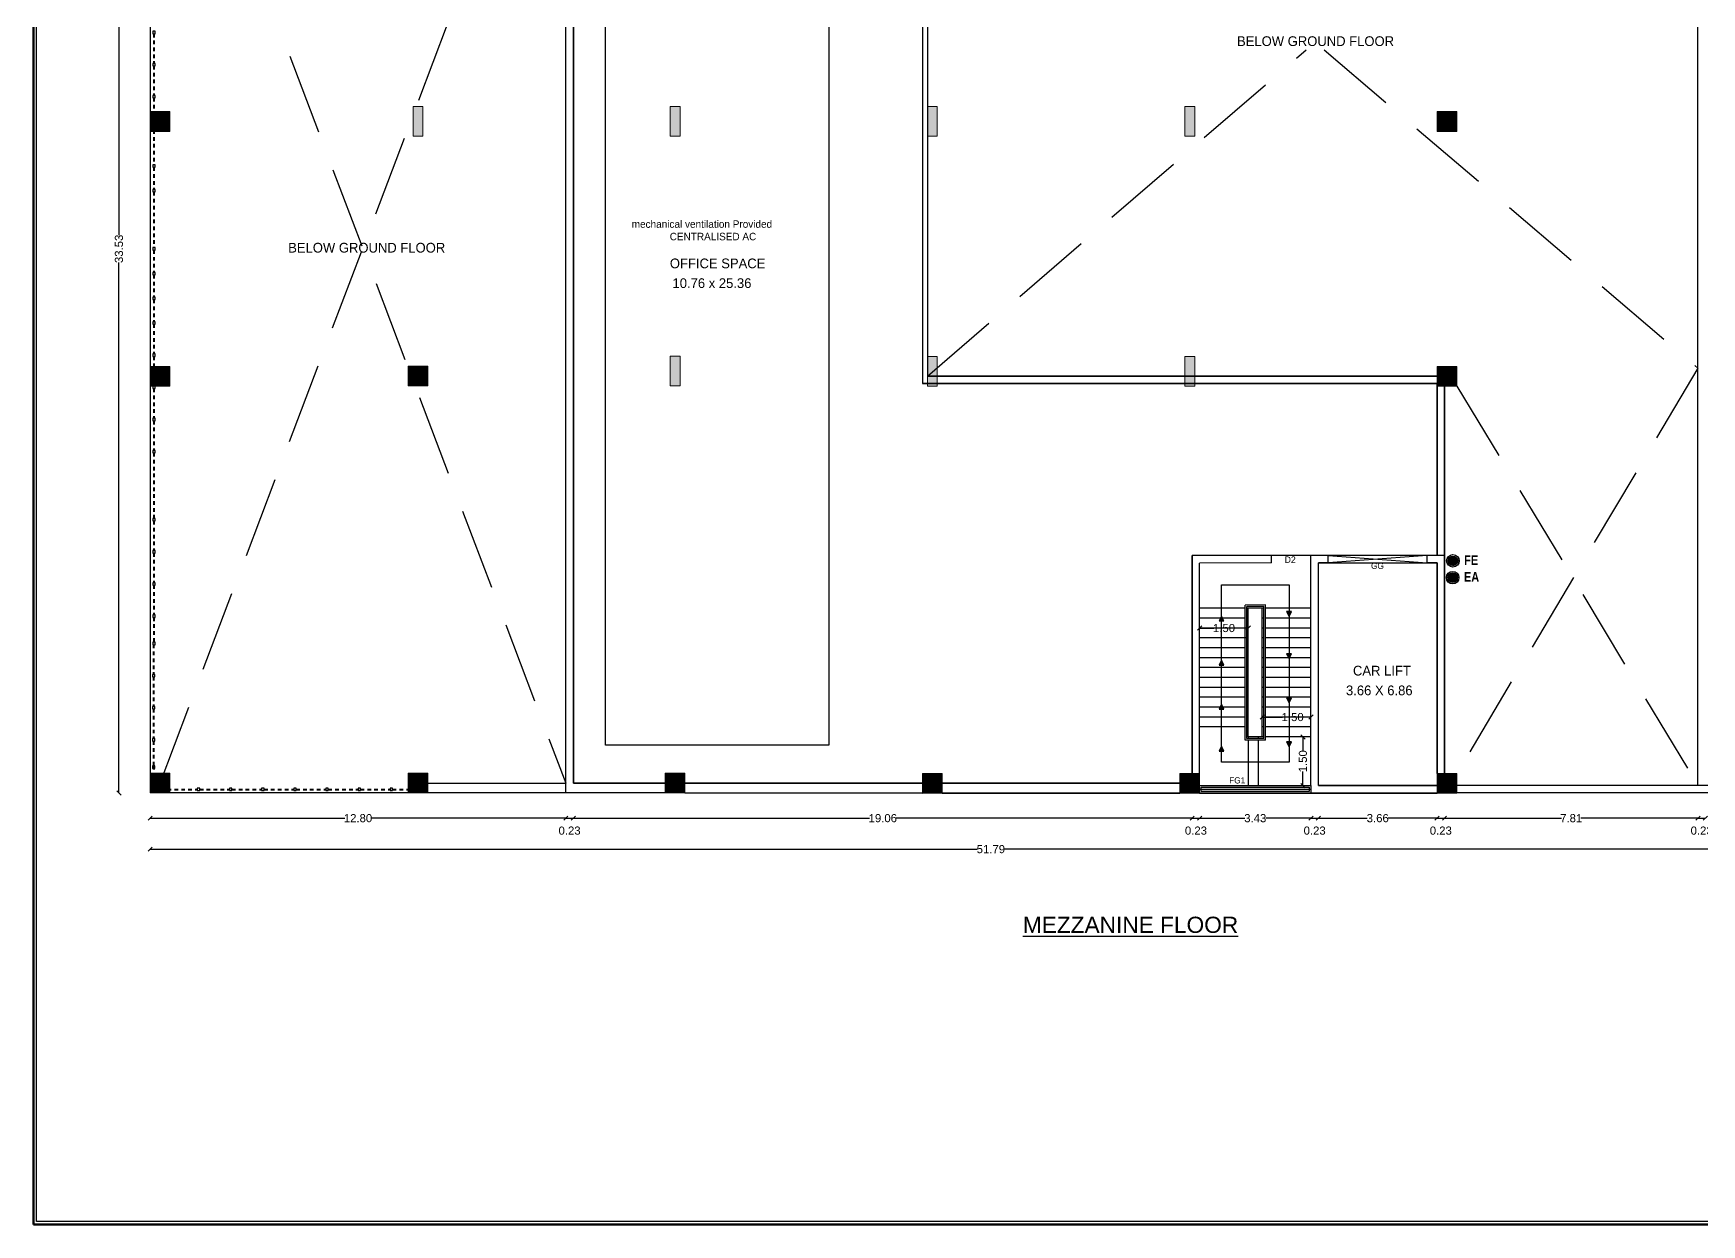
# Model space of a CAD drawing. Header units: metres. Extents: x 71870 to 72053, y 12512 to 13084.
# Drawn here: x 71907.3 to 71958.7, y 12861.9 to 12898.6 of the extents above; entities that cross this region are included whole.
import ezdxf

# ---------------------------------------------------------------- set-up
doc = ezdxf.new("R2010")
doc.units = ezdxf.units.M
doc.header["$MEASUREMENT"] = 0
for name, pattern in [('ACAD_ISO08W100', [36, 24, -3, 6, -3]), ('Dim Line', [0.375, 0.25, -0.125]), ('HIDDEN2', [0.1875, 0.125, -0.0625])]:
    doc.linetypes.add(name, pattern=pattern)
doc.layers.get('Defpoints').update_dxf_attribs({"color": 6, "lineweight": 0})
doc.layers.add('BLK_1_FLR_1_BLT_UP_AREA', color=52, linetype='Continuous', plot=False)
doc.layers.add('BLK_1_FLR_1_LIFT_2', color=30, linetype='Continuous')
doc.layers.add('BLK_1_FLR_1_ROOM_1', color=2, linetype='Continuous')
doc.layers.add('BLK_1_FLR_1_ROOM_1_LIGHT_VENTILATION_1', color=2, linetype='Continuous', lineweight=0)
doc.layers.add('COL', color=1, linetype='Continuous', lineweight=18)
doc.styles.add('century Gothic', font='arial.ttf')
doc.styles.get("Standard").update_dxf_attribs({"font": 'arial.ttf'})
doc.styles.add('TITLE', font='GOTHIC.TTF')
doc.dimstyles.new('STAND', dxfattribs={"dimtxt": 0.25, "dimasz": 0.13, "dimexe": 0, "dimexo": 0, "dimgap": 0, "dimtad": 0, "dimzin": 0, "dimdsep": 46, "dimtxsty": 'century Gothic', "dimblk": 'OBLIQUE', "dimcen": 0.15, "dimse1": 1, "dimse2": 1, "dimclrd": 5, "dimclre": 7, "dimclrt": 5, "dimazin": 0, "dimtfac": 1, "dimtofl": 0, "dimtmove": 0, "dimatfit": 3, "dimfxl": 0, "dimtolj": 1, "dimtzin": 0, "dimlwd": -1, "dimlwe": -1, "dimarcsym": 0})

# ---------------------------------------------------------------- blocks, each defined once
blk = doc.blocks.new('*U3')
at = {"layer": 'COL'}
h = blk.add_hatch(color=8, dxfattribs=at)
h.dxf.hatch_style = 1
h.paths.add_polyline_path([(2704.9, 761), (2704.9, 737), (2680.9, 737), (2680.9, 761)])
at = {"layer": 'COL', "ltscale": 0.02}
blk.add_lwpolyline([(2704.9, 761), (2704.9, 737), (2680.9, 737), (2680.9, 761)], close=True, dxfattribs=at)
blk = doc.blocks.new('_Oblique')
at = {"color": 0, "linetype": 'ByBlock', "lineweight": -2}
blk.add_line((-0.5, -0.5), (0.5, 0.5), dxfattribs=at)
blk = doc.blocks.new('*D58')
at = {"color": 5}
for p, q in [((71943.267, 12880.234), (71943.704, 12880.234)), ((71944.767, 12880.234), (71944.329, 12880.234))]:
    blk.add_line(p, q, dxfattribs=at)
at = {"layer": 'Defpoints', "color": 0, "lineweight": 25}
for p in [(71943.267, 12880.234), (71944.767, 12880.234), (71944.767, 12880.234)]:
    blk.add_point(p, dxfattribs=at)
at = {"color": 5, "xscale": 0.13, "yscale": 0.13, "zscale": 0.13, "rotation": 180}
blk.add_blockref('_Oblique', (71943.267, 12880.234), dxfattribs=at)
at = {"color": 5, "xscale": 0.13, "yscale": 0.13, "zscale": 0.13}
blk.add_blockref('_Oblique', (71944.767, 12880.234), dxfattribs=at)
at = {"color": 5, "insert": (71944.017, 12880.234), "char_height": 0.25, "attachment_point": 5, "style": 'century Gothic'}
blk.add_mtext('\\A1;1.50', dxfattribs=at)
blk = doc.blocks.new('*D59')
at = {"color": 5}
for p, q in [((71945.196, 12877.491), (71945.819, 12877.491)), ((71946.696, 12877.491), (71946.444, 12877.491))]:
    blk.add_line(p, q, dxfattribs=at)
at = {"layer": 'Defpoints', "color": 0, "lineweight": 25}
for p in [(71945.196, 12877.491), (71946.696, 12877.491), (71946.696, 12877.491)]:
    blk.add_point(p, dxfattribs=at)
at = {"color": 5, "xscale": 0.13, "yscale": 0.13, "zscale": 0.13, "rotation": 180}
blk.add_blockref('_Oblique', (71945.196, 12877.491), dxfattribs=at)
at = {"color": 5, "xscale": 0.13, "yscale": 0.13, "zscale": 0.13}
blk.add_blockref('_Oblique', (71946.696, 12877.491), dxfattribs=at)
at = {"color": 5, "insert": (71946.132, 12877.491), "char_height": 0.25, "attachment_point": 5, "style": 'century Gothic'}
blk.add_mtext('\\A1;1.50', dxfattribs=at)
blk = doc.blocks.new('*D60')
at = {"color": 5}
for p, q in [((71946.448, 12876.881), (71946.448, 12876.444)), ((71946.448, 12875.381), (71946.448, 12875.819))]:
    blk.add_line(p, q, dxfattribs=at)
at = {"layer": 'Defpoints', "color": 0, "lineweight": 25}
for p in [(71946.448, 12876.881), (71946.448, 12875.381), (71946.448, 12875.381)]:
    blk.add_point(p, dxfattribs=at)
at = {"color": 5, "xscale": 0.13, "yscale": 0.13, "zscale": 0.13}
for p, rotation in [((71946.448, 12876.881), 90), ((71946.448, 12875.381), 270)]:
    blk.add_blockref('_Oblique', p, dxfattribs=dict(at, rotation=rotation))
at = {"color": 5, "insert": (71946.448, 12876.131), "char_height": 0.25, "attachment_point": 5, "rotation": 90, "style": 'century Gothic'}
blk.add_mtext('\\A1;1.50', dxfattribs=at)
blk = doc.blocks.new('*D78')
at = {"color": 5}
for p, q in [((71909.977, 12908.681), (71909.977, 12892.338)), ((71909.977, 12875.153), (71909.977, 12891.495))]:
    blk.add_line(p, q, dxfattribs=at)
at = {"layer": 'Defpoints', "color": 0, "lineweight": 25}
for p in [(71909.977, 12908.681), (71910.94, 12908.681), (71910.94, 12875.153)]:
    blk.add_point(p, dxfattribs=at)
at = {"color": 5, "xscale": 0.13, "yscale": 0.13, "zscale": 0.13}
for p, rotation in [((71909.977, 12908.681), 90), ((71909.977, 12875.153), 270)]:
    blk.add_blockref('_Oblique', p, dxfattribs=dict(at, rotation=rotation))
at = {"color": 5, "lineweight": 25, "insert": (71909.977, 12891.917), "char_height": 0.25, "attachment_point": 5, "rotation": 90, "style": 'century Gothic'}
blk.add_mtext('\\A1;33.53', dxfattribs=at)
blk = doc.blocks.new('*D79')
at = {"color": 5}
for p, q in [((71910.94, 12874.376), (71916.932, 12874.376)), ((71923.742, 12874.376), (71917.751, 12874.376))]:
    blk.add_line(p, q, dxfattribs=at)
at = {"layer": 'Defpoints', "color": 0, "lineweight": 25}
for p in [(71923.742, 12875.457), (71910.94, 12875.153), (71923.742, 12874.376)]:
    blk.add_point(p, dxfattribs=at)
at = {"color": 5, "xscale": 0.13, "yscale": 0.13, "zscale": 0.13, "rotation": 180}
blk.add_blockref('_Oblique', (71910.94, 12874.376), dxfattribs=at)
at = {"color": 5, "xscale": 0.13, "yscale": 0.13, "zscale": 0.13}
blk.add_blockref('_Oblique', (71923.742, 12874.376), dxfattribs=at)
at = {"color": 5, "insert": (71917.341, 12874.376), "char_height": 0.25, "attachment_point": 5, "style": 'century Gothic'}
blk.add_mtext('\\A1;12.80', dxfattribs=at)
blk = doc.blocks.new('*D80')
at = {"color": 5}
blk.add_line((71923.742, 12874.376), (71923.975, 12874.376), dxfattribs=at)
at = {"layer": 'Defpoints', "color": 0, "lineweight": 25}
for p in [(71923.742, 12875.457), (71923.975, 12875.457), (71923.975, 12874.376)]:
    blk.add_point(p, dxfattribs=at)
at = {"color": 5, "xscale": 0.13, "yscale": 0.13, "zscale": 0.13, "rotation": 180}
blk.add_blockref('_Oblique', (71923.742, 12874.376), dxfattribs=at)
at = {"color": 5, "xscale": 0.13, "yscale": 0.13, "zscale": 0.13}
blk.add_blockref('_Oblique', (71923.975, 12874.376), dxfattribs=at)
at = {"color": 5, "insert": (71923.858, 12873.993), "char_height": 0.25, "attachment_point": 5, "style": 'century Gothic'}
blk.add_mtext('\\A1;0.23', dxfattribs=at)
blk = doc.blocks.new('*D81')
at = {"color": 5}
for p, q in [((71923.975, 12874.376), (71933.097, 12874.376)), ((71943.038, 12874.376), (71933.917, 12874.376))]:
    blk.add_line(p, q, dxfattribs=at)
at = {"layer": 'Defpoints', "color": 0, "lineweight": 25}
for p in [(71943.038, 12875.756), (71923.975, 12875.457), (71943.038, 12874.376)]:
    blk.add_point(p, dxfattribs=at)
at = {"color": 5, "xscale": 0.13, "yscale": 0.13, "zscale": 0.13, "rotation": 180}
blk.add_blockref('_Oblique', (71923.975, 12874.376), dxfattribs=at)
at = {"color": 5, "xscale": 0.13, "yscale": 0.13, "zscale": 0.13}
blk.add_blockref('_Oblique', (71943.038, 12874.376), dxfattribs=at)
at = {"color": 5, "insert": (71933.507, 12874.376), "char_height": 0.25, "attachment_point": 5, "style": 'century Gothic'}
blk.add_mtext('\\A1;19.06', dxfattribs=at)
blk = doc.blocks.new('*D82')
at = {"color": 5}
blk.add_line((71943.038, 12874.376), (71943.267, 12874.376), dxfattribs=at)
at = {"layer": 'Defpoints', "color": 0, "lineweight": 25}
for p in [(71943.038, 12875.756), (71943.267, 12875.147), (71943.267, 12874.376)]:
    blk.add_point(p, dxfattribs=at)
at = {"color": 5, "xscale": 0.13, "yscale": 0.13, "zscale": 0.13, "rotation": 180}
blk.add_blockref('_Oblique', (71943.038, 12874.376), dxfattribs=at)
at = {"color": 5, "xscale": 0.13, "yscale": 0.13, "zscale": 0.13}
blk.add_blockref('_Oblique', (71943.267, 12874.376), dxfattribs=at)
at = {"color": 5, "insert": (71943.153, 12873.993), "char_height": 0.25, "attachment_point": 5, "style": 'century Gothic'}
blk.add_mtext('\\A1;0.23', dxfattribs=at)
blk = doc.blocks.new('*D83')
at = {"color": 5}
for p, q in [((71943.267, 12874.376), (71944.657, 12874.376)), ((71946.696, 12874.376), (71945.306, 12874.376))]:
    blk.add_line(p, q, dxfattribs=at)
at = {"layer": 'Defpoints', "color": 0, "lineweight": 25}
for p in [(71946.696, 12875.381), (71943.267, 12875.147), (71946.696, 12874.376)]:
    blk.add_point(p, dxfattribs=at)
at = {"color": 5, "xscale": 0.13, "yscale": 0.13, "zscale": 0.13, "rotation": 180}
blk.add_blockref('_Oblique', (71943.267, 12874.376), dxfattribs=at)
at = {"color": 5, "xscale": 0.13, "yscale": 0.13, "zscale": 0.13}
blk.add_blockref('_Oblique', (71946.696, 12874.376), dxfattribs=at)
at = {"color": 5, "insert": (71944.981, 12874.376), "char_height": 0.25, "attachment_point": 5, "style": 'century Gothic'}
blk.add_mtext('\\A1;3.43', dxfattribs=at)
blk = doc.blocks.new('*D84')
at = {"color": 5}
blk.add_line((71946.696, 12874.376), (71946.924, 12874.376), dxfattribs=at)
at = {"layer": 'Defpoints', "color": 0, "lineweight": 25}
for p in [(71946.696, 12875.381), (71946.924, 12875.381), (71946.924, 12874.376)]:
    blk.add_point(p, dxfattribs=at)
at = {"color": 5, "xscale": 0.13, "yscale": 0.13, "zscale": 0.13, "rotation": 180}
blk.add_blockref('_Oblique', (71946.696, 12874.376), dxfattribs=at)
at = {"color": 5, "xscale": 0.13, "yscale": 0.13, "zscale": 0.13}
blk.add_blockref('_Oblique', (71946.924, 12874.376), dxfattribs=at)
at = {"color": 5, "insert": (71946.81, 12873.993), "char_height": 0.25, "attachment_point": 5, "style": 'century Gothic'}
blk.add_mtext('\\A1;0.23', dxfattribs=at)
blk = doc.blocks.new('*D85')
at = {"color": 5}
for p, q in [((71946.924, 12874.376), (71948.429, 12874.376)), ((71950.582, 12874.376), (71949.078, 12874.376))]:
    blk.add_line(p, q, dxfattribs=at)
at = {"layer": 'Defpoints', "color": 0, "lineweight": 25}
for p in [(71950.582, 12875.756), (71946.924, 12875.381), (71950.582, 12874.376)]:
    blk.add_point(p, dxfattribs=at)
at = {"color": 5, "xscale": 0.13, "yscale": 0.13, "zscale": 0.13, "rotation": 180}
blk.add_blockref('_Oblique', (71946.924, 12874.376), dxfattribs=at)
at = {"color": 5, "xscale": 0.13, "yscale": 0.13, "zscale": 0.13}
blk.add_blockref('_Oblique', (71950.582, 12874.376), dxfattribs=at)
at = {"color": 5, "insert": (71948.753, 12874.376), "char_height": 0.25, "attachment_point": 5, "style": 'century Gothic'}
blk.add_mtext('\\A1;3.66', dxfattribs=at)
blk = doc.blocks.new('*D86')
at = {"color": 5}
blk.add_line((71950.582, 12874.376), (71950.811, 12874.376), dxfattribs=at)
at = {"layer": 'Defpoints', "color": 0, "lineweight": 25}
for p in [(71950.582, 12875.756), (71950.811, 12875.756), (71950.811, 12874.376)]:
    blk.add_point(p, dxfattribs=at)
at = {"color": 5, "xscale": 0.13, "yscale": 0.13, "zscale": 0.13, "rotation": 180}
blk.add_blockref('_Oblique', (71950.582, 12874.376), dxfattribs=at)
at = {"color": 5, "xscale": 0.13, "yscale": 0.13, "zscale": 0.13}
blk.add_blockref('_Oblique', (71950.811, 12874.376), dxfattribs=at)
at = {"color": 5, "insert": (71950.696, 12873.993), "char_height": 0.25, "attachment_point": 5, "style": 'century Gothic'}
blk.add_mtext('\\A1;0.23', dxfattribs=at)
blk = doc.blocks.new('*D87')
at = {"color": 5}
for p, q in [((71950.811, 12874.376), (71954.414, 12874.376)), ((71958.616, 12874.376), (71955.013, 12874.376))]:
    blk.add_line(p, q, dxfattribs=at)
at = {"layer": 'Defpoints', "color": 0, "lineweight": 25}
for p in [(71958.616, 12876.6), (71950.811, 12875.756), (71958.616, 12874.376)]:
    blk.add_point(p, dxfattribs=at)
at = {"color": 5, "xscale": 0.13, "yscale": 0.13, "zscale": 0.13, "rotation": 180}
blk.add_blockref('_Oblique', (71950.811, 12874.376), dxfattribs=at)
at = {"color": 5, "xscale": 0.13, "yscale": 0.13, "zscale": 0.13}
blk.add_blockref('_Oblique', (71958.616, 12874.376), dxfattribs=at)
at = {"color": 5, "insert": (71954.713, 12874.376), "char_height": 0.25, "attachment_point": 5, "style": 'century Gothic'}
blk.add_mtext('\\A1;7.81', dxfattribs=at)
blk = doc.blocks.new('*D88')
at = {"color": 5}
blk.add_line((71958.616, 12874.376), (71958.845, 12874.376), dxfattribs=at)
at = {"layer": 'Defpoints', "color": 0, "lineweight": 25}
for p in [(71958.616, 12876.6), (71958.845, 12876.6), (71958.845, 12874.376)]:
    blk.add_point(p, dxfattribs=at)
at = {"color": 5, "xscale": 0.13, "yscale": 0.13, "zscale": 0.13, "rotation": 180}
blk.add_blockref('_Oblique', (71958.616, 12874.376), dxfattribs=at)
at = {"color": 5, "xscale": 0.13, "yscale": 0.13, "zscale": 0.13}
blk.add_blockref('_Oblique', (71958.845, 12874.376), dxfattribs=at)
at = {"color": 5, "insert": (71958.731, 12873.993), "char_height": 0.25, "attachment_point": 5, "style": 'century Gothic'}
blk.add_mtext('\\A1;0.23', dxfattribs=at)
blk = doc.blocks.new('*D91')
at = {"color": 5}
for p, q in [((71910.94, 12873.422), (71936.414, 12873.422)), ((71962.731, 12873.422), (71937.258, 12873.422))]:
    blk.add_line(p, q, dxfattribs=at)
at = {"layer": 'Defpoints', "color": 0, "lineweight": 25}
for p in [(71910.94, 12875.153), (71962.731, 12875.153), (71962.731, 12873.422)]:
    blk.add_point(p, dxfattribs=at)
at = {"color": 5, "xscale": 0.13, "yscale": 0.13, "zscale": 0.13, "rotation": 180}
blk.add_blockref('_Oblique', (71910.94, 12873.422), dxfattribs=at)
at = {"color": 5, "xscale": 0.13, "yscale": 0.13, "zscale": 0.13}
blk.add_blockref('_Oblique', (71962.731, 12873.422), dxfattribs=at)
at = {"color": 5, "lineweight": 25, "insert": (71936.836, 12873.422), "char_height": 0.25, "attachment_point": 5, "style": 'century Gothic'}
blk.add_mtext('\\A1;51.79', dxfattribs=at)
blk = doc.blocks.new('A$C493907E4')
at = {"layer": 'COL'}
h = blk.add_hatch(color=8, dxfattribs=at)
h.dxf.hatch_style = 1
h.paths.add_polyline_path([(12, 36), (12, 0), (0, 0), (0, 36)])
at = {"layer": 'COL', "ltscale": 0.02}
blk.add_lwpolyline([(12, 36), (12, 0), (0, 0), (0, 36)], close=True, dxfattribs=at)

msp = doc.modelspace()

# ---------------------------------------------------------------- hatches: boundary and pattern name
at = {"lineweight": 25}
h = msp.add_hatch(color=33, dxfattribs=at)
h.dxf.hatch_style = 1
h.paths.add_polyline_path([(71951.21685, 12882.30467, 1), (71950.91963, 12882.30467, 1)])
h = msp.add_hatch(color=33, dxfattribs=at)
h.dxf.hatch_style = 1
h.paths.add_polyline_path([(71951.20999, 12881.78669, 1), (71950.91278, 12881.78669, 1)])
h = msp.add_hatch(color=252)
h.dxf.hatch_style = 1
h.paths.add_polyline_path([(71943.86346, 12880.45167), (71944.01586, 12880.45167), (71943.93966, 12880.60407)])
h = msp.add_hatch(color=252)
h.dxf.hatch_style = 1
h.paths.add_polyline_path([(71946.09862, 12880.73995), (71945.94622, 12880.73995), (71946.02242, 12880.58755)])
h = msp.add_hatch(color=252)
h.dxf.hatch_style = 1
h.paths.add_polyline_path([(71946.09862, 12879.44455), (71945.94622, 12879.44455), (71946.02242, 12879.29215)])
h = msp.add_hatch(color=252)
h.dxf.hatch_style = 1
h.paths.add_polyline_path([(71943.86363, 12879.09312), (71944.01603, 12879.09312), (71943.93983, 12879.24552)])
h = msp.add_hatch(color=252)
h.dxf.hatch_style = 1
h.paths.add_polyline_path([(71943.86363, 12877.73422), (71944.01603, 12877.73422), (71943.93983, 12877.88662)])
h = msp.add_hatch(color=252)
h.dxf.hatch_style = 1
h.paths.add_polyline_path([(71946.09862, 12878.08565), (71945.94622, 12878.08565), (71946.02242, 12877.93325)])
h = msp.add_hatch(color=252)
h.dxf.hatch_style = 1
h.paths.add_polyline_path([(71943.86363, 12876.43882), (71944.01603, 12876.43882), (71943.93983, 12876.59122)])
h = msp.add_hatch(color=252)
h.dxf.hatch_style = 1
h.paths.add_polyline_path([(71946.09862, 12876.72675), (71945.94622, 12876.72675), (71946.02242, 12876.57435)])

# ---------------------------------------------------------------- linework, layer by layer
at = {"ltscale": 100}
for p, q in [((71910.94044, 12908.68061), (71910.94044, 12875.15264)), ((71947.2264, 12882.46782), (71950.27439, 12882.23919)), ((71950.27439, 12882.46782), (71947.2264, 12882.23919)), ((71945.29735, 12880.9447), (71944.66496, 12880.94449)), ((71944.66517, 12876.77963), (71944.66496, 12880.94449)), ((71945.24655, 12880.89388), (71944.71576, 12880.89371)), ((71944.71597, 12876.83043), (71944.71576, 12880.89371)), ((71945.2466, 12876.83043), (71945.24655, 12880.89388)), ((71945.2974, 12876.77963), (71945.29735, 12880.9447)), ((71944.66497, 12880.84289), (71943.2669, 12880.84252)), ((71944.66498, 12880.53809), (71943.26698, 12880.53772)), ((71945.24655, 12880.84308), (71944.71577, 12880.84291)), ((71944.76658, 12880.53812), (71944.71578, 12880.53811)), ((71944.76676, 12876.88123), (71944.76657, 12880.84292)), ((71945.1958, 12876.88123), (71945.19575, 12880.84307)), ((71945.24656, 12880.53828), (71945.19576, 12880.53827)), ((71946.69582, 12880.84347), (71945.29735, 12880.8431)), ((71946.69582, 12880.53867), (71945.29736, 12880.5383)), ((71944.665, 12880.23403), (71943.26682, 12880.23403)), ((71944.76661, 12879.92923), (71943.26682, 12879.92923)), ((71944.7666, 12880.23403), (71944.7158, 12880.23403)), ((71945.24656, 12880.23403), (71945.19576, 12880.23403)), ((71945.24657, 12879.92923), (71945.19577, 12879.92923)), ((71946.69582, 12880.23403), (71945.29736, 12880.23403)), ((71946.69582, 12879.92923), (71945.29737, 12879.92923)), ((71944.66503, 12879.62443), (71943.26682, 12879.62443)), ((71944.76663, 12879.62443), (71944.71583, 12879.62443)), ((71945.24657, 12879.62443), (71945.19577, 12879.62443)), ((71946.69582, 12879.62443), (71945.29737, 12879.62443)), ((71944.66504, 12879.31963), (71943.26682, 12879.31963)), ((71944.66506, 12879.01483), (71943.26682, 12879.01483)), ((71944.76664, 12879.31963), (71944.71584, 12879.31963)), ((71944.76666, 12879.01483), (71944.71586, 12879.01483)), ((71945.24657, 12879.31963), (71945.19577, 12879.31963)), ((71945.24658, 12879.01483), (71945.19578, 12879.01483)), ((71946.69582, 12879.31963), (71945.29737, 12879.31963)), ((71946.69582, 12879.01483), (71945.29738, 12879.01483)), ((71944.66507, 12878.71003), (71943.26682, 12878.71003)), ((71944.66509, 12878.40523), (71943.26682, 12878.40523)), ((71944.76667, 12878.71003), (71944.71587, 12878.71003)), ((71944.76669, 12878.40523), (71944.71589, 12878.40523)), ((71945.24658, 12878.71003), (71945.19578, 12878.71003)), ((71945.24658, 12878.40523), (71945.19578, 12878.40523)), ((71946.69582, 12878.71003), (71945.29738, 12878.71003)), ((71946.69582, 12878.40523), (71945.29738, 12878.40523)), ((71944.6651, 12878.10043), (71943.26682, 12878.10043)), ((71944.66512, 12877.79563), (71943.26682, 12877.79563)), ((71944.7667, 12878.10043), (71944.7159, 12878.10043)), ((71944.76672, 12877.79563), (71944.71592, 12877.79563)), ((71945.24659, 12878.10043), (71945.19579, 12878.10043)), ((71945.24659, 12877.79563), (71945.19579, 12877.79563)), ((71946.69582, 12878.10043), (71945.29739, 12878.10043)), ((71946.69582, 12877.79563), (71945.29739, 12877.79563)), ((71944.66513, 12877.49083), (71943.26682, 12877.49083)), ((71944.76673, 12877.49083), (71944.71593, 12877.49083)), ((71945.24659, 12877.49083), (71945.19579, 12877.49083)), ((71946.69582, 12877.49083), (71945.29739, 12877.49083)), ((71944.66515, 12877.18603), (71943.26682, 12877.18603)), ((71945.2974, 12876.77963), (71944.66517, 12876.77963)), ((71944.76675, 12877.18603), (71944.71595, 12877.18603)), ((71945.2466, 12876.83043), (71944.71597, 12876.83043)), ((71945.2466, 12876.88123), (71944.76676, 12876.88123)), ((71944.76676, 12876.88123), (71944.76676, 12876.83043)), ((71944.76676, 12876.77963), (71944.76676, 12875.38123)), ((71945.07156, 12876.88123), (71945.07156, 12876.83043)), ((71945.07156, 12876.77963), (71945.07156, 12875.38123)), ((71945.2466, 12877.18603), (71945.1958, 12877.18603)), ((71946.69582, 12877.18603), (71945.2974, 12877.18603)), ((71946.69582, 12876.88123), (71945.2974, 12876.88123)), ((71918.88282, 12875.15265), (71910.94044, 12875.15264))]:
    msp.add_line(p, q, dxfattribs=at)
for p, q in [((71923.74204, 12875.15264), (71923.74204, 12908.45201)), ((71958.61624, 12875.38123), (71958.61624, 12908.45198)), ((71934.72874, 12908.071), (71934.73084, 12887.76971)), ((71934.88114, 12908.07102), (71934.88322, 12887.99831)), ((71923.97491, 12900.8193), (71923.97491, 12875.45745)), ((71950.58186, 12887.76971), (71934.73084, 12887.76971)), ((71950.81047, 12887.99831), (71934.88322, 12887.99831)), ((71950.58193, 12882.46782), (71950.58186, 12887.76971)), ((71950.81062, 12875.75621), (71950.81047, 12887.99831)), ((71943.03822, 12875.75621), (71943.03789, 12882.46782)), ((71945.47653, 12882.46782), (71943.03789, 12882.46782)), ((71945.47653, 12882.23873), (71945.47653, 12882.46782)), ((71946.69582, 12875.38123), (71946.69573, 12882.46782)), ((71947.2264, 12882.46782), (71946.69573, 12882.46782)), ((71947.2264, 12882.23922), (71947.2264, 12882.47381)), ((71950.81053, 12882.46782), (71950.27439, 12882.46782)), ((71950.27439, 12882.23919), (71950.27439, 12882.46782)), ((71950.81062, 12875.75621), (71950.81053, 12882.46782)), ((71945.47653, 12882.23873), (71943.2665, 12882.23812)), ((71943.26682, 12875.75621), (71943.2665, 12882.23812)), ((71946.92442, 12875.38123), (71946.92433, 12882.23922)), ((71947.2264, 12882.23922), (71946.92433, 12882.23922)), ((71950.58193, 12882.23922), (71950.27439, 12882.23922)), ((71950.58202, 12875.75621), (71950.58193, 12882.23922)), ((71919.49242, 12875.45744), (71923.74204, 12875.45745)), ((71923.97491, 12875.45745), (71926.80397, 12875.45745)), ((71927.41357, 12875.4575), (71934.72787, 12875.45144)), ((71935.33747, 12875.45144), (71942.65722, 12875.45146)), ((71943.26682, 12875.38126), (71946.69582, 12875.38126)), ((71946.92442, 12875.38126), (71950.58202, 12875.38126)), ((71962.12144, 12875.38123), (71951.19162, 12875.38123)), ((71926.80397, 12875.15264), (71919.49242, 12875.15264)), ((71927.41332, 12875.1527), (71934.72761, 12875.14664)), ((71935.33747, 12875.14664), (71942.65722, 12875.14666)), ((71943.26682, 12875.14664), (71950.58202, 12875.14664)), ((71962.12144, 12875.15263), (71951.19162, 12875.15263))]:
    msp.add_line(p, q)
at = {"linetype": 'HIDDEN2', "ltscale": 0.9}
for p, q in [((71911.04204, 12898.54601), (71911.04204, 12897.63161)), ((71911.06109, 12898.54601), (71911.06109, 12897.63161)), ((71911.04204, 12897.55541), (71911.04204, 12896.64101)), ((71911.06109, 12897.55541), (71911.06109, 12896.64101)), ((71911.04204, 12896.56481), (71911.04204, 12895.65041)), ((71911.06109, 12896.56481), (71911.06109, 12895.65041)), ((71911.04204, 12895.57421), (71911.04204, 12894.50741)), ((71911.06109, 12895.57421), (71911.06109, 12894.50741)), ((71911.04204, 12894.43121), (71911.04204, 12893.74541)), ((71911.06109, 12894.43121), (71911.06109, 12893.74541)), ((71911.04204, 12893.66921), (71911.04204, 12891.95471)), ((71911.06109, 12893.66921), (71911.06109, 12891.95471)), ((71911.04204, 12891.87851), (71911.04204, 12891.19271)), ((71911.06109, 12891.87851), (71911.06109, 12891.19271)), ((71911.04204, 12891.11651), (71911.04204, 12890.43071)), ((71911.06109, 12891.11651), (71911.06109, 12890.43071)), ((71911.04204, 12890.35451), (71911.04204, 12889.66871)), ((71911.06109, 12890.35451), (71911.06109, 12889.66871)), ((71911.04204, 12889.59251), (71911.04204, 12888.67811)), ((71911.06109, 12889.59251), (71911.06109, 12888.67811)), ((71911.04204, 12888.60191), (71911.04204, 12887.68751)), ((71911.06109, 12888.60191), (71911.06109, 12887.68751)), ((71911.04204, 12887.61131), (71911.04204, 12886.69691)), ((71911.06109, 12887.61131), (71911.06109, 12886.69691)), ((71911.04204, 12886.62071), (71911.04204, 12885.70631)), ((71911.06109, 12886.62071), (71911.06109, 12885.70631)), ((71911.04204, 12885.63011), (71911.04204, 12883.61084)), ((71911.06109, 12885.63011), (71911.06109, 12883.61084)), ((71911.04204, 12883.53464), (71911.04204, 12882.62024)), ((71911.06109, 12883.53464), (71911.06109, 12882.62024)), ((71911.04204, 12882.54404), (71911.04204, 12881.62964)), ((71911.06109, 12882.54404), (71911.06109, 12881.62964)), ((71911.04204, 12881.55344), (71911.04204, 12880.63904)), ((71911.06109, 12881.55344), (71911.06109, 12880.63904)), ((71911.04204, 12880.56284), (71911.04204, 12879.79839)), ((71911.06109, 12880.56284), (71911.06109, 12879.79839)), ((71911.03569, 12879.72219), (71911.03569, 12878.80779)), ((71911.05474, 12879.72219), (71911.05474, 12878.80779)), ((71911.03569, 12878.73159), (71911.03569, 12877.81719)), ((71911.05474, 12878.73159), (71911.05474, 12877.81719)), ((71911.03569, 12877.74099), (71911.03569, 12876.82659)), ((71911.05474, 12877.74099), (71911.05474, 12876.82659)), ((71911.03569, 12876.75039), (71911.03569, 12875.98594)), ((71911.05474, 12876.75039), (71911.05474, 12875.98594)), ((71911.04204, 12875.98839), (71911.04204, 12875.30504)), ((71911.06109, 12875.98839), (71911.06109, 12875.30504)), ((71911.39764, 12875.27329), (71911.09284, 12875.27329)), ((71911.39764, 12875.25424), (71911.09284, 12875.25424)), ((71911.47397, 12875.27329), (71912.38837, 12875.27329)), ((71911.47397, 12875.25424), (71912.38837, 12875.25424)), ((71912.46457, 12875.27329), (71913.37897, 12875.27329)), ((71912.46457, 12875.25424), (71913.37897, 12875.25424)), ((71913.45517, 12875.27329), (71914.36957, 12875.27329)), ((71913.45517, 12875.25424), (71914.36957, 12875.25424)), ((71914.44577, 12875.27329), (71915.36017, 12875.27329)), ((71914.44577, 12875.25424), (71915.36017, 12875.25424)), ((71915.43637, 12875.27329), (71916.35077, 12875.27329)), ((71915.43637, 12875.25424), (71916.35077, 12875.25424)), ((71916.42697, 12875.27329), (71917.34137, 12875.27329)), ((71916.42697, 12875.25424), (71917.34137, 12875.25424)), ((71917.41757, 12875.27329), (71918.33197, 12875.27329)), ((71917.41757, 12875.25424), (71918.33197, 12875.25424)), ((71918.40817, 12875.27329), (71918.88282, 12875.27329)), ((71918.40817, 12875.25424), (71918.88282, 12875.25424))]:
    msp.add_line(p, q, dxfattribs=at)
at = {"lineweight": 80}
msp.add_lwpolyline([(71907.3407, 12861.85422), (71907.3407, 12917.71248), (71986.22983, 12917.71248), (71986.22983, 12861.85422)], close=True, dxfattribs=at)
at = {"lineweight": 25}
msp.add_lwpolyline([(71907.44086, 12861.95438), (71907.44086, 12917.61232), (71986.12966, 12917.61232), (71986.12966, 12861.95438)], close=True, dxfattribs=at)
at = {"linetype": 'Dim Line', "ltscale": 10}
for points in [[(71911.24524, 12875.45741), (71923.74204, 12908.45201)], [(71911.24524, 12908.37581), (71923.74204, 12875.45745)], [(71934.88322, 12887.99831), (71946.54777, 12898.05109)], [(71947.10145, 12898.05109), (71958.61624, 12888.24266), (71951.19162, 12875.75621)], [(71951.19162, 12887.68752), (71958.61624, 12875.38123)]]:
    msp.add_lwpolyline(points, dxfattribs=at)
for points in [[(71911.01664, 12898.54601), (71911.09284, 12898.54601), (71911.09284, 12898.62221), (71911.01664, 12898.62221)], [(71911.01664, 12897.55541), (71911.09284, 12897.55541), (71911.09284, 12897.63161), (71911.01664, 12897.63161)], [(71911.01664, 12896.56481), (71911.09284, 12896.56481), (71911.09284, 12896.64101), (71911.01664, 12896.64101)], [(71911.01664, 12895.57421), (71911.09284, 12895.57421), (71911.09284, 12895.65041), (71911.01664, 12895.65041)], [(71911.01664, 12894.43121), (71911.09284, 12894.43121), (71911.09284, 12894.50741), (71911.01664, 12894.50741)], [(71911.01664, 12893.66921), (71911.09284, 12893.66921), (71911.09284, 12893.74541), (71911.01664, 12893.74541)], [(71911.01664, 12891.87851), (71911.09284, 12891.87851), (71911.09284, 12891.95471), (71911.01664, 12891.95471)], [(71911.01664, 12891.11651), (71911.09284, 12891.11651), (71911.09284, 12891.19271), (71911.01664, 12891.19271)], [(71911.01664, 12890.35451), (71911.09284, 12890.35451), (71911.09284, 12890.43071), (71911.01664, 12890.43071)], [(71911.01664, 12889.59251), (71911.09284, 12889.59251), (71911.09284, 12889.66871), (71911.01664, 12889.66871)], [(71911.01664, 12888.60191), (71911.09284, 12888.60191), (71911.09284, 12888.67811), (71911.01664, 12888.67811)], [(71911.01664, 12887.61131), (71911.09284, 12887.61131), (71911.09284, 12887.68751), (71911.01664, 12887.68751)], [(71911.01664, 12886.62071), (71911.09284, 12886.62071), (71911.09284, 12886.69691), (71911.01664, 12886.69691)], [(71911.01664, 12885.63011), (71911.09284, 12885.63011), (71911.09284, 12885.70631), (71911.01664, 12885.70631)], [(71911.01664, 12883.53464), (71911.09284, 12883.53464), (71911.09284, 12883.61084), (71911.01664, 12883.61084)], [(71911.01664, 12882.54404), (71911.09284, 12882.54404), (71911.09284, 12882.62024), (71911.01664, 12882.62024)], [(71911.01664, 12881.55344), (71911.09284, 12881.55344), (71911.09284, 12881.62964), (71911.01664, 12881.62964)], [(71911.01664, 12880.56284), (71911.09284, 12880.56284), (71911.09284, 12880.63904), (71911.01664, 12880.63904)], [(71911.01664, 12879.72219), (71911.09284, 12879.72219), (71911.09284, 12879.79839), (71911.01664, 12879.79839)], [(71911.01029, 12878.73159), (71911.08649, 12878.73159), (71911.08649, 12878.80779), (71911.01029, 12878.80779)], [(71911.01029, 12877.74099), (71911.08649, 12877.74099), (71911.08649, 12877.81719), (71911.01029, 12877.81719)], [(71911.01029, 12876.75039), (71911.08649, 12876.75039), (71911.08649, 12876.82659), (71911.01029, 12876.82659)], [(71911.01029, 12875.90974), (71911.08649, 12875.90974), (71911.08649, 12875.98594), (71911.01029, 12875.98594)], [(71911.01664, 12875.22884), (71911.09284, 12875.22884), (71911.09284, 12875.30504), (71911.01664, 12875.30504)], [(71911.39777, 12875.22884), (71911.47397, 12875.22884), (71911.47397, 12875.30504), (71911.39777, 12875.30504)], [(71912.46457, 12875.22884), (71912.46457, 12875.30504), (71912.38837, 12875.30504), (71912.38837, 12875.22884)], [(71913.45517, 12875.22884), (71913.45517, 12875.30504), (71913.37897, 12875.30504), (71913.37897, 12875.22884)], [(71914.44577, 12875.22884), (71914.44577, 12875.30504), (71914.36957, 12875.30504), (71914.36957, 12875.22884)], [(71915.43637, 12875.22884), (71915.43637, 12875.30504), (71915.36017, 12875.30504), (71915.36017, 12875.22884)], [(71916.42697, 12875.22884), (71916.42697, 12875.30504), (71916.35077, 12875.30504), (71916.35077, 12875.22884)], [(71917.41757, 12875.22884), (71917.41757, 12875.30504), (71917.34137, 12875.30504), (71917.34137, 12875.22884)], [(71918.40817, 12875.22884), (71918.40817, 12875.30504), (71918.33197, 12875.30504), (71918.33197, 12875.22884)]]:
    msp.add_lwpolyline(points, close=True)
at = {"linetype": 'ACAD_ISO08W100'}
msp.add_lwpolyline([(71946.02239, 12881.56689), (71946.0227, 12876.10653), (71943.93983, 12876.10653), (71943.93953, 12881.56689)], close=True, dxfattribs=at)
at = {"color": 252}
for points in [[(71943.86346, 12880.45167), (71944.01586, 12880.45167), (71943.93966, 12880.60407)], [(71946.09862, 12880.73995), (71945.94622, 12880.73995), (71946.02242, 12880.58755)], [(71946.09862, 12879.44455), (71945.94622, 12879.44455), (71946.02242, 12879.29215)], [(71943.86363, 12879.09312), (71944.01603, 12879.09312), (71943.93983, 12879.24552)], [(71943.86363, 12877.73422), (71944.01603, 12877.73422), (71943.93983, 12877.88662)], [(71946.09862, 12878.08565), (71945.94622, 12878.08565), (71946.02242, 12877.93325)], [(71943.86363, 12876.43882), (71944.01603, 12876.43882), (71943.93983, 12876.59122)], [(71946.09862, 12876.72675), (71945.94622, 12876.72675), (71946.02242, 12876.57435)]]:
    msp.add_lwpolyline(points, close=True, dxfattribs=at)
at = {"color": 6}
for points in [[(71943.26681, 12875.38126), (71946.69582, 12875.38126), (71946.69582, 12875.14664), (71943.26681, 12875.14664)], [(71943.31681, 12875.33126), (71946.64582, 12875.33126), (71946.64582, 12875.19664), (71943.31681, 12875.19664)]]:
    msp.add_lwpolyline(points, close=True, dxfattribs=at)
msp.add_lwpolyline([(71946.69582, 12875.26395), (71943.26682, 12875.26395)], dxfattribs=at)
at = {"color": 33, "lineweight": 25}
for centre, radius in [((71951.06824, 12882.30467), 0.1938), ((71951.06824, 12882.30467), 0.14861), ((71951.06138, 12881.78669), 0.1938), ((71951.06138, 12881.78669), 0.14861)]:
    msp.add_circle(centre, radius, dxfattribs=at)
at = {"layer": 'BLK_1_FLR_1_BLT_UP_AREA', "color": 52, "lineweight": 25}
msp.add_lwpolyline([(71923.74204, 12875.15263), (71923.74206, 12908.68064), (71934.88114, 12908.68064), (71934.88322, 12887.99831), (71950.81047, 12887.99831), (71950.81047, 12875.14661), (71923.74204, 12875.15262)], close=True, dxfattribs=at)
at = {"layer": 'BLK_1_FLR_1_LIFT_2', "color": 30, "lineweight": 25}
msp.add_lwpolyline([(71946.92433, 12882.23922), (71950.58202, 12882.23922), (71950.58202, 12875.38123), (71946.92433, 12875.38123)], close=True, dxfattribs=at)
at = {"layer": 'BLK_1_FLR_1_ROOM_1', "color": 2, "lineweight": 25}
msp.add_lwpolyline([(71923.97491, 12900.8193), (71934.72949, 12900.8193), (71934.72949, 12900.8193), (71934.72977, 12898.13354), (71934.73084, 12887.76806), (71950.58186, 12887.76971), (71950.58193, 12882.46782), (71943.03789, 12882.46782), (71943.03789, 12875.45148), (71923.97491, 12875.45745)], close=True, dxfattribs=at)
at = {"layer": 'BLK_1_FLR_1_ROOM_1_LIGHT_VENTILATION_1', "color": 2, "lineweight": 25}
msp.add_lwpolyline([(71924.96569, 12900.11025), (71931.84846, 12900.11025), (71931.84846, 12876.62988), (71924.96569, 12876.62988)], close=True, dxfattribs=at)

# ---------------------------------------------------------------- block references
at = {"xscale": 0.0254, "yscale": 0.0254, "zscale": 0.0254, "rotation": 180}
for p in [(71919.34002, 12896.2981), (71927.26116, 12896.2981), (71935.18507, 12896.2981), (71943.11442, 12896.2981), (71927.26117, 12888.60792), (71935.18507, 12888.60192), (71943.11442, 12888.60192)]:
    msp.add_blockref('A$C493907E4', p, dxfattribs=at)
at = {"xscale": 0.0254, "yscale": 0.0254, "zscale": 0.0254}
for p in [(71842.84461, 12876.81625), (71882.48618, 12876.81622), (71842.84461, 12868.96766), (71850.78699, 12868.97362), (71882.48618, 12868.96763), (71842.84461, 12856.43273), (71850.78699, 12856.43273), (71858.70814, 12856.43273), (71866.63203, 12856.42673), (71874.56139, 12856.42673), (71882.48619, 12856.42673)]:
    msp.add_blockref('*U3', p, dxfattribs=at)

# ---------------------------------------------------------------- texts
at = {"attachment_point": 1, "style": 'TITLE'}
for s, insert, char_height, width in [('BELOW GROUND FLOOR', (71944.41893, 12898.46618), 0.3, 4.9425712), ('{\\W9.268949; }mechanical ventilation Provided\\P{\\W7.65461;   }CENTRALISED AC', (71924.98087, 12892.79505), 0.23, 6.6482647), ('BELOW GROUND FLOOR', (71915.1906, 12892.10212), 0.3, 4.9425712), ('OFFICE SPACE', (71926.94758, 12891.61873), 0.3, 3.181798), ('10.76 x 25.36', (71927.02898, 12891.01063), 0.3, 2.5770123), ('D2', (71945.88568, 12882.44174), 0.2, 1.6006521), ('GG', (71948.54647, 12882.24634), 0.19, 0.4813095), ('CAR LIFT', (71947.98987, 12879.07187), 0.3, 2.0544002), ('3.66 X 6.86', (71947.7749, 12878.46377), 0.3, 2.1209546), ('FG1', (71944.17772, 12875.63637), 0.19, 0.4813095), ('FG1', (71944.17773, 12875.63634), 0.19, 0.4813095)]:
    msp.add_mtext(s, dxfattribs=dict(at, insert=insert, char_height=char_height, width=width))
at = {"color": 33, "lineweight": 25, "char_height": 0.2950098, "attachment_point": 1}
for s, insert in [('{\\fArial Narrow|b1|i0|c0|p34;FE}', (71951.41456, 12882.4755)), ('{\\fArial Narrow|b1|i0|c0|p34;EA}', (71951.40771, 12881.95752))]:
    msp.add_mtext_dynamic_manual_height_columns(s, width=13.7588778, gutter_width=6.01629, heights=[0], dxfattribs=dict(at, insert=insert))
at = {"color": 7, "lineweight": 25, "insert": (71941.13745, 12871.08766), "char_height": 0.5, "width": 13.2212347, "attachment_point": 5}
msp.add_mtext('{\\LMEZZANINE FLOOR}', dxfattribs=at)

# ---------------------------------------------------------------- dimensions: what is measured, and where the dimension line sits
at = {"lineweight": 25}
dim = msp.add_linear_dim(base=(71909.9772, 12908.68061), p1=(71910.94044, 12875.15261), p2=(71910.94044, 12908.68061), angle=90, dimstyle='STAND', dxfattribs=at)
dim.commit()
dim.dimension.update_dxf_attribs({"geometry": '*D78', "text_midpoint": (71909.9772, 12891.91661)})
dim = msp.add_linear_dim(base=(71944.7666, 12880.23403), p1=(71943.26682, 12880.23403), p2=(71944.7666, 12880.23403), dimstyle='STAND')
dim.commit()
dim.dimension.update_dxf_attribs({"geometry": '*D58', "text_midpoint": (71944.01671, 12880.23403)})
dim = msp.add_linear_dim(base=(71946.69582, 12877.49083), p1=(71945.19579, 12877.49083), p2=(71946.69582, 12877.49083), dimstyle='STAND')
dim.commit()
dim.dimension.update_dxf_attribs({"geometry": '*D59', "text_midpoint": (71946.13198, 12877.49083), "dimtype": 160})
dim = msp.add_linear_dim(base=(71946.44777, 12875.38123), p1=(71946.44777, 12876.88123), p2=(71946.44777, 12875.38123), angle=90, dimstyle='STAND')
dim.commit()
dim.dimension.update_dxf_attribs({"geometry": '*D60', "text_midpoint": (71946.44777, 12876.13123)})
for base, p1, p2, picture, middle in [((71958.61624, 12874.3764), (71950.81062, 12875.75621), (71958.61624, 12876.60043), '*D87', (71954.71343, 12874.3764)), ((71958.84484, 12874.3764), (71958.61624, 12876.60043), (71958.84484, 12876.60043), '*D88', (71958.73054, 12873.99321)), ((71943.03822, 12874.3764), (71923.97491, 12875.45745), (71943.03822, 12875.75621), '*D81', (71933.50656, 12874.3764)), ((71943.26682, 12874.3764), (71943.03822, 12875.75621), (71943.26682, 12875.14664), '*D82', (71943.15252, 12873.99321)), ((71950.58202, 12874.3764), (71946.92442, 12875.38123), (71950.58202, 12875.75621), '*D85', (71948.75322, 12874.3764)), ((71950.81062, 12874.3764), (71950.58202, 12875.75621), (71950.81062, 12875.75621), '*D86', (71950.69632, 12873.99321)), ((71923.74204, 12874.3764), (71910.94044, 12875.15261), (71923.74204, 12875.45745), '*D79', (71917.34124, 12874.3764)), ((71923.97491, 12874.3764), (71923.74204, 12875.45745), (71923.97491, 12875.45745), '*D80', (71923.85847, 12873.99321)), ((71946.69582, 12874.3764), (71943.26682, 12875.14664), (71946.69582, 12875.38126), '*D83', (71944.98132, 12874.3764)), ((71946.92442, 12874.3764), (71946.69582, 12875.38126), (71946.92442, 12875.38123), '*D84', (71946.81012, 12873.99321))]:
    dim = msp.add_linear_dim(base=base, p1=p1, p2=p2, dimstyle='STAND', override={"dimtmove": 2})
    dim.commit()
    dim.dimension.update_dxf_attribs({"geometry": picture, "text_midpoint": middle})
dim = msp.add_linear_dim(base=(71962.73104, 12873.42173), p1=(71910.94044, 12875.15261), p2=(71962.73104, 12875.1526), dimstyle='STAND', dxfattribs=at)
dim.commit()
dim.dimension.update_dxf_attribs({"geometry": '*D91', "text_midpoint": (71936.83574, 12873.42173)})

doc.saveas('drawing.dxf')
